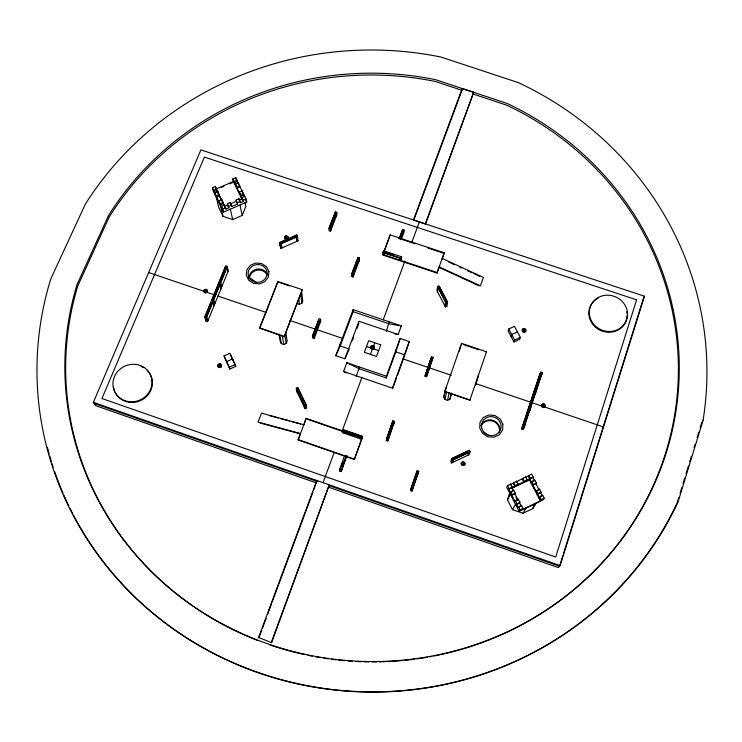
<?xml version="1.0" encoding="UTF-8"?>
<svg xmlns="http://www.w3.org/2000/svg" width="742" height="742" viewBox="0 0 742 742"><rect width="100%" height="100%" fill="white"/><g stroke="black" fill="none" stroke-linecap="round" stroke-linejoin="round"><path stroke-width="1.11" d="M544.554 405.549C545.518 403.268 538.952 408.36 544.405 407.488L545.361 406.412L545.231 404.965L544.081 403.991L542.597 404.065L541.632 405.141L541.762 406.588L542.912 407.562L544.081 403.991L543.738 404.872M362.124 436.175L361.558 439.255L342.85 432.781L342.767 431.204L343.333 429.683L362.124 436.175L362.115 438.123L354.324 459.493L298.173 439.987L306.131 418.377L342.739 431.037M401.608 256.788L400.912 260.47L401.608 256.788L383.493 250.768L382.965 252.169L382.844 255.035L437.047 273.075L439.171 266.879L480.436 285.837L483.385 277.415L442.223 258.429L442.139 258.995L444.254 252.818L390.199 234.908L382.872 254.46L437.131 272.527L437.047 273.075M384.068 254.858L384.152 253.031L399.845 258.253L399.706 260.071M390.199 234.908L384.477 250.694M389.235 321.833L386.359 331.322M346.597 372.938L343.546 371.454L346.82 362.699L358.98 368.653L386.285 377.975L386.397 376.194L400.151 338.426L409.25 341.505L405.206 353.906M386.267 440.423L392.87 420.816L394.419 421.345L387.816 440.961L386.267 440.423L392.416 422.337L387.166 436.945M402.377 231.903L402.563 229.556L404.047 230.048L403.861 232.394L401.162 239.647M386.693 439.218L386.795 437.993M403.453 233.498L403.602 231.625L400.921 238.813M387.816 440.961L394.419 421.345M388.242 439.756L388.344 438.531M395.94 349.983L395.792 351.856L386.285 377.975M220.318 364.906L220.393 363.997L218.899 364.072L217.879 365.129L217.907 366.548L218.983 367.503L220.467 367.438L221.496 366.381L221.468 364.953L220.393 363.997L219.001 364.174L217.879 365.129L218.538 365.704M392.731 422.421L392.87 420.816M393.844 424.146L393.965 422.866M285.744 239.36L286.802 236.03L288.119 236.948L288.165 238.293L287.182 239.286L285.614 236.114L284.631 237.106L284.687 238.451L285.744 239.36L284.687 238.451L285.123 237.737L288.119 236.948L286.885 238.33L285.865 238.377L285.123 237.737L285.781 236.086L287.544 236.67L287.72 238.609L288.165 238.293L285.086 236.791L284.631 237.106L285.253 238.729M286.931 237.023L287.061 236.039L285.614 236.114L285.911 237.069M437.613 286.393L436.945 290.669L445.423 306.956L446.851 306.307L447.602 302.152L439.041 285.744L437.613 286.393L446.165 302.801L445.423 306.956M437.511 291.754L438.114 287.915L445.515 302.124L444.857 305.862M425.008 376.194L431.547 356.828L433.078 357.347L426.539 376.713L425.008 376.194L431.065 358.367L425.806 373.94M426.539 376.713L433.078 357.347M426.956 375.545L427.188 374.107M473.702 92.258L425.249 223.954L413.47 219.92L462.192 88.576L473.702 92.258L425.472 224.362M431.232 358.683L431.547 356.828M432.345 360.371L432.595 358.887M410.678 489.247L410.456 490.573L412.023 491.121L418.711 471.328L417.143 470.78L410.678 489.247L412.255 489.803L412.023 491.121M411.068 488.282L410.882 489.34L416.661 472.292M412.45 489.887L412.635 488.83M416.893 472.181L417.143 470.78M418.024 473.943L418.228 472.83M444.755 391.526L469.899 400.096L444.755 391.526L461.552 343.388L486.492 351.801L486.353 352.274M451.535 393.622L449.94 399.233L447.528 400.355L444.977 399.484L443.781 397.137L445.376 389.763M446.248 387.278L443.781 397.137M373.059 346.449L373.254 345.531L371.779 345.605L370.787 346.653L370.87 348.063L371.974 349.018L373.449 348.944L374.441 347.887L374.358 346.477C374.079 345.484 371.019 344.965 372.011 346.495M444.977 399.484L446.591 392.156M524.631 328.687L523.472 332.128L522.349 331.192L522.22 329.791L523.166 328.752L524.631 328.687L525.763 329.624L525.883 331.025L524.937 332.064L523.472 332.128L522.349 331.192L525.763 329.624M447.528 400.355L449.198 393.037M459.289 351.077L459.984 348.054M460.142 348.647L460.838 345.605M461.441 343.88L461.552 343.388M449.94 399.233L451.405 392.954M451.609 458.575L450.802 461.468L451.535 462.925L469.176 454.614L470.159 451.665L469.408 450.199L451.609 458.575L452.351 460.04L451.535 462.925M452.713 462.368L453.464 459.771L468.87 452.518L468.007 455.171M477.746 377.298L475.548 384.885L478.59 374.821M677.094 502.946L678.754 497.52M680.08 493.18L681.75 487.754M683.076 483.413L684.736 477.987M686.072 473.656L688.4 466.059M689.726 461.719L691.405 456.247M694.085 447.482L695.096 444.198M697.109 437.632L698.788 432.159M700.133 427.782L701.811 422.3M559.895 565.126L563.011 555.174M563.697 552.957L643.351 298.618M328.66 487.197L558.309 567.574L560.117 565.608L644.473 296.197L200.906 149.884L93.381 402.34L95.718 405.67L316.63 482.986M509.8 492.688L507.454 499.839L512.49 509.661L522.98 513.297L532.765 508.613L534.082 504.514M400.151 338.426L395.792 351.856L404.863 354.936L397.591 375.044M508.762 328.966L508.122 330.941L513.983 341.969L519.678 339.344L520.374 337.406L514.475 326.341L508.762 328.966L514.651 340.04L513.983 341.969M521.645 428.978L539.267 375.693L540.844 372.094L542.402 372.614L523.203 429.507L521.645 428.978L528.508 409.296L527.172 412.264M540.844 372.094L523.082 425.815L524.659 426.353M523.203 429.507L528.378 413.832M529.111 411.606L528.721 412.793L530.066 409.834M534.231 396.117L529.51 410.419L530.864 407.432M534.982 393.844L534.592 395.022L536.531 390.385L534.973 389.856L533.433 393.316M540.055 378.476L535.372 392.657L536.763 389.55M463.398 462.758L463.676 461.914L462.164 461.988L461.172 463.091L461.283 464.575L462.433 465.568L463.945 465.494L464.928 464.39L464.826 462.906C463.583 459.725 461.097 467.015 463.583 465.28L462.164 461.988L462.331 462.804M511.043 336.451L511.702 334.494L517.424 331.869M469.899 400.096L486.492 351.801M412.255 489.803L418.711 471.328M409.25 341.505L392.37 388.14L343.546 371.454M392.611 388.808L396.441 378.225M437.131 272.527L444.254 252.818M354.324 459.493L362.115 437.734M344.668 455.569L339.521 469.584L339.613 470.985L341.172 471.522L341.088 470.122L346.217 456.107M346.199 456.488L341.617 470.307M341.172 471.522L347.024 455.542M394.837 333.937L398.176 334.521L401.311 325.905L353.127 309.655L335.783 355.65L344.882 358.757L349.278 349.046L340.244 345.967L340.151 344.065M271.349 642.257L329.262 484.851L271.609 642.674L258.596 637.461L316.815 480.501L313.718 490.045M339.613 470.985L339.994 468.638M341.227 466.597L343.156 461.329M323.039 482.671L334.132 452.648M341.756 432.011L361.818 377.697M370.434 354.361L372.577 348.564M373.643 345.67L374.71 342.785M383.206 319.802L404.882 261.11M411.708 242.634L419.36 221.941M400.958 238.358L404.047 230.048M261.713 630.273L258.893 637.888L258.596 637.461M262.52 628.103L266.146 618.318M267.76 613.968L271.387 604.183M272.193 602.012L312.911 492.224M413.73 220.337L461.923 90.376M356.104 376.417L358.98 368.653L358.97 366.845M399.075 238.896L402.563 229.556M399.437 238.321L402.118 231.133M400.068 238.126L401.969 233.007M344.882 358.757L358.933 321.258L398.176 334.521M352.496 340.448L353.702 337.22M356.921 328.623L358.933 323.252M353.127 309.655L353.155 311.696L340.244 345.967L335.783 355.65M353.053 276.998L353.025 274.818L359.416 257.984L357.932 257.493L351.532 274.317L351.569 276.497L353.053 276.998L359.425 260.229L359.416 257.984M298.173 439.987L300.408 433.513L258.068 422.096L261.536 413.146L303.914 424.823L306.131 418.377M357.106 260.099L351.968 273.631L351.569 276.497M312.92 335.254L318.661 320.275M314.144 338.482L313.94 336.534L320.572 319.236L319.069 318.726L312.428 336.024L312.642 337.972L314.144 338.482L320.748 321.249L320.572 319.236M328.91 228.369L335.328 211.878L336.803 212.37L336.905 214.79L330.515 231.216L329.04 230.725L328.91 228.369L330.394 228.861L330.515 231.216M329.365 227.738L334.92 213.464M330.394 228.861L336.803 212.37M278.89 334.039L280.216 341.339L281.32 343.629L283.815 344.483L286.236 343.388L287.173 340.995L285.791 332.648M296.958 303.524L299.434 304.368L301.836 303.293L302.745 300.946L301.669 291.921M284.167 336.803L302.263 289.686L277.944 281.487L259.542 327.945L284.167 336.803L302.263 289.686M259.654 328.446L268.892 305.129M269.365 303.923L277.944 281.487M206.026 321.193L204.671 317.149L225.689 265.803L227.182 266.304L228.323 270.737L207.519 321.703L206.026 321.193L206.489 320.043M216.237 197.112L218.834 207.695L223.008 216.358L232.682 219.586L242.161 215.468L245.862 206.443L245.018 202.204M205.284 316.407L210.96 302.532M212.333 299.184L218.398 284.362M219.326 282.09L225.345 267.38M207.519 321.703L206.183 317.659L227.182 266.304M373.838 347.117L374.358 346.477L373.078 345.633L371.974 349.018L372.595 347.84M538.877 376.862L540.297 373.634L533.823 392.138M541.206 375.313L542.402 372.614M540.417 377.381L541.846 374.153M533.044 394.494L534.426 391.396L527.952 409.89M527.562 411.077L529.046 407.766L530.613 408.295L529.491 410.78M523.592 428.31L524.909 425.463M526.449 481.326L527.21 479.935L525.651 476.93L525.271 477.635L531.671 474.064L533.229 477.069L530.224 478.507L529.445 479.898L511.433 488.477L512.138 487.123L510.579 484.099L507.556 485.546L506.712 487.244L519.112 511.386L543.181 499.848L544.229 498.216L542.652 495.183L539.638 496.63L538.813 497.947M510.579 484.099L510.236 484.795L516.617 481.233L518.166 484.248L517.805 484.934M519.196 503.568L519.929 502.278L518.37 499.236L514.985 501.332L508.771 489.238L512.138 487.123M515.245 493.17L511.869 495.276L515.245 493.17L513.687 490.147L510.32 492.261L512.332 491.297M516.617 481.233L516.256 481.92L525.651 476.93M507.454 499.839L510.338 494.293M514.447 487.049L515.152 485.685L518.166 484.248M513.687 490.147L513.334 490.824L511.785 487.8M520.448 484.183L520.819 483.496M527.21 479.935L523.824 482.068L522.266 479.063M206.285 289.371L204.894 292.765L206.359 292.7L204.903 289.463L206.285 289.371L207.343 290.298L207.37 291.671L206.276 292.673L205.794 291.708M516.451 496.862L516.089 497.52L517.128 499.533M514.985 501.332L518.37 499.236M512.49 509.661L515.467 504.291M544.229 498.216L541.215 499.663L540.38 500.971L522.322 509.624L523.064 508.363L521.496 505.321L518.101 507.407L516.543 504.365L519.929 502.278M508.771 489.238L533.229 477.069M531.003 482.894L531.791 481.512L534.797 480.083L536.364 483.098L532.96 485.212L536.364 483.098M532.394 481.734L534.797 480.083M519.112 506.925L521.496 505.321M643.704 297.514L644.473 296.197M519.112 511.386L520.04 509.819L523.064 508.363M534.119 488.904L534.518 488.227M539.508 489.136L536.086 491.241L539.508 489.136L541.076 492.159L537.653 494.265M522.98 513.297L526.18 508.001M537.245 494.933L538.061 493.597L541.076 492.159M532.765 508.613L536.141 503.224M542.652 495.183L542.235 495.851L540.668 492.827M542.912 407.386L545.361 406.412L544.081 404.158L542.597 404.065L542.69 404.919M463.583 465.28L464.928 464.39L464.483 463.898L461.172 463.091L462.516 465.336M522.693 331.377L522.22 329.791L523.583 328.817L525.41 329.439L525.883 331.025L524.529 331.989L524.269 329.819L523.166 328.752L523.277 329.661M221.097 366.585L221.468 364.953L220.049 364.127L218.983 367.503L217.907 366.548L218.269 364.925L221.496 366.381C220.179 369.961 218.686 362.161 219.261 364.953M204.189 290.187L203.837 291.847L205.237 292.719L203.837 291.847L205.386 290.428L207.343 290.298L206.99 291.949L207.37 291.671L204.189 290.187L204.208 291.17L205.988 291.773L206.712 291.05L205.942 289.417M516.543 504.365L519.567 502.918L521.125 505.961M539.23 497.288L541.233 496.333M452.722 458.306L468.128 451.062M452.351 460.04L470.159 451.665M514.651 340.04L520.374 337.406M305.018 408.684L306.492 408.007L306.01 404.668L297.774 387.5L296.29 388.177L296.846 391.655L305.018 408.684L304.517 405.355L296.29 388.177M304.517 405.355L306.01 404.668M446.165 302.801L447.602 302.152M229.853 369.024L229.278 367.197L235.214 364.526L229.955 353.313L224.028 355.975L229.853 369.024L235.761 366.363L235.214 364.526M280.81 248.412L297.969 240.862L297.431 236.206L296.772 234.871L279.465 242.476L280.81 248.412L279.465 242.476M280.689 242.43L290.678 238.043M292.673 237.162L295.678 235.845M280.124 243.812L297.431 236.206M216.608 196.964L219.53 195.702L217.935 191.761L215.013 193.022L216.608 196.964L219.178 202.288L218.871 201.036L221.802 199.765L223.092 202.436L223.388 203.698L220.467 204.959L221.756 207.63L221.459 206.387L224.39 205.117L225.976 209.04L228.898 207.769L227.321 203.846L230.252 202.575L231.829 206.499L237.672 203.967L236.104 200.043L239.026 198.773L240.593 202.705L243.506 201.434L241.957 197.511L244.879 196.24L246.798 202.056L223.49 212.166L213.242 190.907L212.444 187.707L215.375 186.446L217.276 191.659M239.61 193.449L239.351 192.178L242.272 190.917L243.821 194.849L240.909 196.111M220.467 204.959L220.161 203.707L223.092 202.436M241.169 197.381L240.649 194.84L243.571 193.579M227.321 203.846L227.608 205.098L224.687 206.369L224.39 205.117M231.829 206.499L230.53 203.827L236.373 201.305L236.104 200.043M240.593 202.705L239.295 200.034L242.207 198.773L241.957 197.511M223.49 212.166L222.748 209.068L225.679 207.797M228.619 206.517L231.55 205.256M237.403 202.714L240.334 201.444M243.255 200.182L246.177 198.912M242.031 199.153L233.424 181.502L232.877 178.905L235.789 177.653L238.21 183.357M233.424 181.502L215.996 189.015L215.375 186.446M215.013 193.022L215.328 194.302L213.724 190.36L216.655 189.099M234.713 184.137L234.175 181.558L237.088 180.297M221.014 187.559L223.899 186.316M229.668 183.821L234.518 181.734M214.048 191.64L216.961 190.388M234.444 182.847L237.347 181.595M236.002 186.78L235.464 184.201L238.377 182.949L242.523 192.197L242.272 190.917M216.302 195.693L219.224 194.432M239.935 186.891L237.023 188.143L236.763 186.863L239.675 185.602M461.709 464.631L464.826 462.906L464.279 464.501M401.311 325.905L389.114 323.827L353.155 311.696M269.439 415.631L278.333 417.996M280.559 418.59L289.454 420.964M291.68 421.558L300.575 423.932M260.405 423.098L300.473 433.903M398.806 238.358L415.01 243.728M427.967 248.023L444.161 253.384M462.303 90.431L435.508 81.518A306.381 293.452 1.6 0 0 109.093 217.23L77.836 285.865A306.381 293.452 1.6 0 0 257.771 640.485M473.09 94.011L506.703 105.188A306.381 293.452 1.6 0 1 676.713 399.864A306.381 293.452 1.6 0 1 446.498 653.285M384.681 251.621L394.095 254.756M382.965 252.169L401.088 258.197M351.532 274.317L353.025 274.818M278.027 282.043L289.603 285.939M463.268 344.492L465.837 345.364M466.922 345.726L478.794 349.732M218.742 282.785L220.235 283.296L221.441 287.599M543.969 407.339L544.313 406.635L543.033 404.214L541.632 405.141L542.012 405.679M148.669 272.546L214.596 294.926M217.87 296.039L265.905 312.345M289.927 320.498L342.331 338.296M366.52 346.505L378.643 350.623M402.962 358.878L451.266 375.276M475.409 383.475L542.383 406.217M544.572 406.959L603.524 426.975M371.371 348.239L370.87 348.063L371.39 347.432L373.857 346.31L374.441 347.887L373.449 348.944L372.039 345.689L370.787 346.653L372.15 348.907M211.73 299.907L213.232 300.417L214.503 304.582M312.428 336.024L313.94 336.534M425.287 374.404L426.826 374.923M259.542 327.945L284.084 336.312M346.82 362.699L386.397 376.194M204.671 317.149L206.183 317.659M386.378 438.893L387.936 439.431M344.594 430.434L360.872 436.055M342.767 431.204L361.567 437.706M307.271 419.156L342.758 431.427M298.108 439.598L354.314 459.131M339.521 469.584L341.088 470.122M93.381 402.34L560.117 565.608M94.123 403.398L317.687 481.614M328.585 485.426L559.542 566.229M448.307 261.843L454.475 264.681M459.613 267.055L461.672 268.001M467.84 270.849L471.949 272.741M474.008 273.687L480.176 276.534M439.088 267.435L479.276 285.902M249.702 277.925L256.454 282.377M483.218 431.798L488.041 434.979M204.477 291.096L203.809 290.465L204.903 289.463L205.191 290.372M439.542 287.265L446.953 301.475M446.276 305.212L446.851 306.307M532.83 477.774L534.398 480.779M535.956 483.784L539.091 489.803M528.656 475.492L530.224 478.507M531.791 481.512L533.35 484.535M536.494 490.573L538.061 493.597M539.638 496.63L541.215 499.663M528.276 476.197L540.797 500.321M529.445 479.898L540.38 500.971M522.637 478.358L524.204 481.373M513.594 482.671L515.152 485.685M513.241 483.357L514.8 486.372M514.892 493.838L518.009 499.895M507.556 485.546L509.114 488.561M510.663 491.584L512.221 494.617M515.338 500.683L516.905 503.725M518.472 506.767L520.04 509.819M297.31 239.536L297.969 240.862M242.959 193.078L244.693 196.621M245.778 199.988L246.798 202.056M232.877 178.905L234.175 181.558M235.464 184.201L236.763 186.863M239.351 192.178L240.649 194.84M233.155 180.204L243.506 201.434M236.373 201.305L237.672 203.967M227.608 205.098L228.898 207.769M215.681 187.735L218.25 193.041L217.935 191.761M218.677 193.931L225.976 209.04M216.423 189.896L218.129 193.43M218.556 194.311L221.116 199.626L220.819 198.364M212.444 187.707L213.724 190.36M218.871 201.036L220.161 203.707M221.459 206.387L222.748 209.068M298.377 388.993L305.036 402.869M305.945 406.866L306.492 408.007M230.53 355.195L235.761 366.363M224.028 355.975L229.278 367.197M207.983 320.553L206.786 316.917L212.889 301.975L214.039 305.723M227.238 363.422L226.644 361.577L232.58 358.915L233.146 360.77M214.967 303.45L213.826 299.694L219.892 284.863L220.977 288.731M221.895 286.468L220.819 282.591L226.829 267.881L227.868 271.86M220.476 205.914L223.008 216.358M221.802 199.765L222.108 201.026M230.326 209.198L232.682 219.586M230.252 202.575L230.53 203.827M239.981 205.015L242.161 215.468M239.026 198.773L239.295 200.034M235.789 177.653L236.457 180.9M238.321 190.796L238.581 192.076M238.377 182.949L238.646 184.239M279.827 335.328L281.32 343.629M282.368 336.191L283.815 344.483M284.835 335.078L286.236 343.388M297.394 392.787L296.893 389.671L304.016 404.538L304.47 407.543M297.774 387.5L298.191 390.116M281.951 247.911L281.348 243.775L296.336 237.18L296.828 241.363M305.509 403.852L305.797 405.865M298.72 298.757L299.434 304.368M300.733 294.305L301.836 303.293M296.772 234.871L296.986 236.735M314.589 337.332L314.423 335.774L320.173 320.794L320.312 322.39M525.104 330.273L525.197 331.257M330.941 230.113L330.849 228.23L336.395 213.946L336.478 215.876M344.093 433.217L344.038 431.955L360.315 437.585L360.315 438.828M335.328 211.878L335.403 213.492M353.48 275.876L353.461 274.132L358.998 259.552L358.998 261.351M357.932 257.493L357.941 259.737M676.611 503.966A334.076 320.108 1.6 0 1 379.227 692.054A334.076 320.108 1.6 0 1 73.523 515.226M72.447 513.158A334.076 320.108 1.6 0 1 69.822 507.955M68.802 505.858A334.076 320.108 1.6 0 1 63.914 495.257M62.987 493.115A334.076 320.108 1.6 0 1 54.63 471.43M53.164 467.061A334.076 320.108 1.6 0 1 52.107 463.769M51.421 461.57A334.076 320.108 1.6 0 1 49.797 456.089M49.176 453.891A334.076 320.108 1.6 0 1 47.423 447.305M444.254 653.813A306.381 293.452 1.6 0 1 442 654.323M439.746 654.815A306.381 293.452 1.6 0 1 434.079 655.984M431.807 656.42A306.381 293.452 1.6 0 1 429.525 656.837M427.244 657.236A306.381 293.452 1.6 0 1 416.948 658.85M414.648 659.165A306.381 293.452 1.6 0 1 404.316 660.361M402.025 660.575A306.381 293.452 1.6 0 1 387.129 661.595M384.848 661.688A306.381 293.452 1.6 0 1 379.125 661.855M376.825 661.892A306.381 293.452 1.6 0 1 372.215 661.92M368.755 661.892A306.381 293.452 1.6 0 1 364.137 661.808M360.658 661.688A306.381 293.452 1.6 0 1 356.03 661.484M352.552 661.28A306.381 293.452 1.6 0 1 347.915 660.955M344.446 660.668A306.381 293.452 1.6 0 1 338.667 660.102M336.358 659.842A306.381 293.452 1.6 0 1 331.748 659.276M328.307 658.813A306.381 293.452 1.6 0 1 323.725 658.135M320.303 657.588A306.381 293.452 1.6 0 1 315.758 656.8M312.363 656.169A306.381 293.452 1.6 0 1 307.865 655.269M304.508 654.546A306.381 293.452 1.6 0 1 269.847 644.881M627.092 315.536A19.301 17.929 22.2 0 1 598.414 329.355A19.301 17.929 22.2 0 1 598.071 298.191M626.767 311.742A19.301 17.929 22.2 0 1 627.036 313.643M146.953 370.137A19.719 18.531 -24.9 0 1 143.558 398.927A19.719 18.531 -24.9 0 1 114.852 391.739M114.481 390.849A19.719 18.531 -24.9 0 1 113.526 387.074M141.184 366.427A19.719 18.531 -24.9 0 1 143.846 367.763M481.261 425.194A9.757 9.396 22 0 1 493.606 420.528A9.757 9.396 22 0 1 499.375 432.41M481.002 425.973A9.739 9.377 22 0 1 499.329 432.252M249.052 278.259A9.433 8.839 -9.3 0 1 256.352 269.216A9.433 8.839 -9.3 0 1 267.055 273.993M249.34 278.148A9.414 8.821 -9.3 0 1 257.186 270.181A9.414 8.821 -9.3 0 1 267.259 275.069M502.853 424.146L502.584 429.97L499.292 434.775L493.838 437.261L487.698 436.75L482.523 433.384L479.712 428.078L480 422.254L483.311 417.468L488.746 415.01L494.858 415.511L500.025 418.859L502.853 424.146M268.91 271.618L268.372 277.081L264.94 281.58L259.524 283.908L253.597 283.416L248.746 280.263L246.27 275.282L246.845 269.828L250.286 265.348L255.675 263.048L261.583 263.531L266.424 266.666L268.91 271.618M703.091 420.204L677.984 502.148A335.004 320.906 1.6 0 1 255.897 671.705A335.004 320.906 1.6 0 1 50.827 278.825L85.349 204.124A335.004 320.906 1.6 0 1 441.026 57.06L518.472 82.668A335.004 320.906 1.6 0 1 703.091 420.204M636.599 299.833L555.684 557.029L101.932 398.519L204.393 157.091L636.599 299.833M380.776 344.835L376.509 356.429L364.368 352.302L368.663 340.726L380.776 344.835M108.415 215.718L77.066 284.511A307.225 294.184 1.6 0 0 269.485 644.446A307.225 294.184 1.6 0 0 655.288 481.985A307.225 294.184 1.6 0 0 507.083 103.426L435.702 79.709A307.225 294.184 1.6 0 0 108.415 215.718M544.99 405.865L543.255 406.681L542.346 404.974L544.99 405.865M462.526 462.201L461.895 464.028L463.778 464.678L464.399 462.85L462.526 462.201M525.503 330.422L523.796 331.21L522.906 329.559L525.503 330.422M373.922 347.302L372.169 348.1L371.334 346.431L373.922 347.302M220.838 365.806L219.057 366.604L218.296 365.927L220.81 364.795L220.838 365.806M591.597 321.193A19.338 17.956 22.2 0 0 624.755 323.605A19.338 17.956 22.2 0 0 608.885 295.242A19.338 17.956 22.2 0 0 591.597 321.193M130.063 401.765A19.756 18.559 -24.8 0 0 150.487 374.923A19.756 18.559 -24.8 0 0 116.884 372.447A19.756 18.559 -24.8 0 0 130.063 401.765M481.706 427.865A9.85 9.47 21.8 0 0 497.854 433.365A9.85 9.47 21.8 0 0 494.302 417.152A9.85 9.47 21.8 0 0 481.706 427.865M250.249 279.27A9.516 8.904 -9.2 0 0 266.489 276.451A9.516 8.904 -9.2 0 0 256.064 264.699A9.516 8.904 -9.2 0 0 250.249 279.27"/></g></svg>
